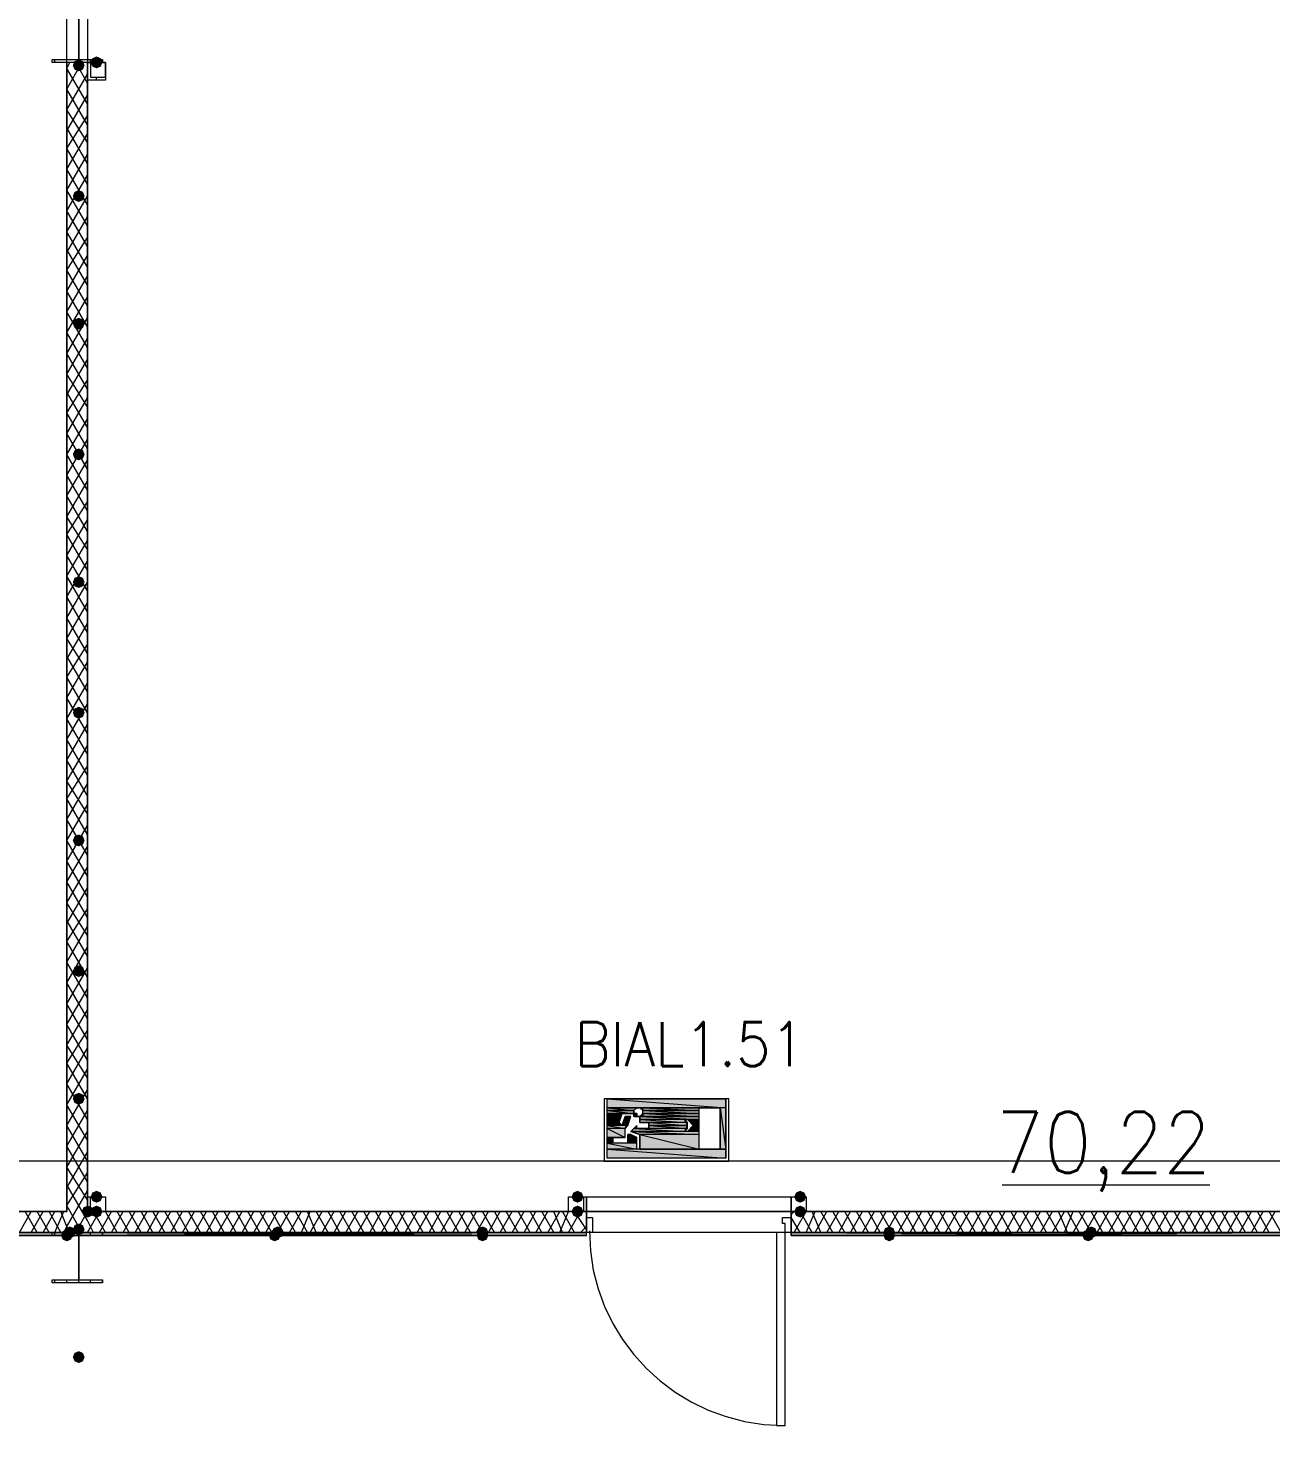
# Model space of a CAD drawing. Header units: millimetres. Extents: x 0 to 420, y 0 to 297.
# Drawn here: x 329.48 to 347.2, y 184.47 to 204.62 of the extents above; entities that cross this region are included whole.
import ezdxf

# ---------------------------------------------------------------- set-up
doc = ezdxf.new("R2010")
doc.units = ezdxf.units.MM
doc.styles.get("Standard").update_dxf_attribs({"font": 'STANDARD'})

msp = doc.modelspace()

# ---------------------------------------------------------------- hatches: boundary and pattern name
for color, points in [(7, [(330.284667, 204.089), (330.259796, 204.029204), (330.2, 204.004333), (330.140204, 204.029204), (330.115333, 204.089), (330.140204, 204.148796), (330.2, 204.173667), (330.259796, 204.148796)]), (7, [(330.538667, 204.131333), (330.513796, 204.071537), (330.454, 204.046667), (330.394204, 204.071537), (330.369333, 204.131333), (330.394204, 204.191129), (330.454, 204.216), (330.513796, 204.191129)]), (7, [(330.284667, 202.226333), (330.259796, 202.166537), (330.2, 202.141667), (330.140204, 202.166537), (330.115333, 202.226333), (330.140204, 202.286129), (330.2, 202.311), (330.259796, 202.286129)]), (7, [(330.284667, 200.406), (330.259796, 200.346204), (330.2, 200.321333), (330.140204, 200.346204), (330.115333, 200.406), (330.140204, 200.465796), (330.2, 200.490667), (330.259796, 200.465796)]), (7, [(330.284667, 198.543333), (330.259796, 198.483537), (330.2, 198.458667), (330.140204, 198.483537), (330.115333, 198.543333), (330.140204, 198.603129), (330.2, 198.628), (330.259796, 198.603129)]), (7, [(330.284667, 196.723), (330.259796, 196.663204), (330.2, 196.638333), (330.140204, 196.663204), (330.115333, 196.723), (330.140204, 196.782796), (330.2, 196.807667), (330.259796, 196.782796)]), (7, [(330.284667, 194.860333), (330.259796, 194.800537), (330.2, 194.775667), (330.140204, 194.800537), (330.115333, 194.860333), (330.140204, 194.920129), (330.2, 194.945), (330.259796, 194.920129)]), (7, [(330.284667, 193.04), (330.259796, 192.980204), (330.2, 192.955333), (330.140204, 192.980204), (330.115333, 193.04), (330.140204, 193.099796), (330.2, 193.124667), (330.259796, 193.099796)]), (7, [(330.284667, 191.177333), (330.259796, 191.117537), (330.2, 191.092667), (330.140204, 191.117537), (330.115333, 191.177333), (330.140204, 191.237129), (330.2, 191.262), (330.259796, 191.237129)]), (7, [(330.284667, 189.357), (330.259796, 189.297204), (330.2, 189.272333), (330.140204, 189.297204), (330.115333, 189.357), (330.140204, 189.416796), (330.2, 189.441667), (330.259796, 189.416796)]), (82, [(338.116334, 189.187666), (338.116334, 189.145333)]), (82, [(338.201, 189.102999), (338.158667, 189.102999)]), (82, [(338.201, 189.102999), (338.243334, 189.102999)]), (82, [(338.031667, 188.848999), (338.074, 188.848999)]), (7, [(330.538667, 187.96), (330.513796, 187.900204), (330.454, 187.875333), (330.394204, 187.900204), (330.369333, 187.96), (330.394204, 188.019796), (330.454, 188.044667), (330.513796, 188.019796)]), (7, [(337.396667, 187.96), (337.371796, 187.900204), (337.312, 187.875333), (337.252204, 187.900204), (337.227333, 187.96), (337.252204, 188.019796), (337.312, 188.044667), (337.371796, 188.019796)]), (7, [(340.571667, 187.96), (340.546796, 187.900204), (340.487, 187.875333), (340.427204, 187.900204), (340.402333, 187.96), (340.427204, 188.019796), (340.487, 188.044667), (340.546796, 188.019796)]), (7, [(330.411667, 187.748333), (330.386796, 187.688538), (330.327, 187.663667), (330.267204, 187.688538), (330.242333, 187.748333), (330.267204, 187.808129), (330.327, 187.833), (330.386796, 187.808129)]), (7, [(330.538667, 187.748333), (330.513796, 187.688538), (330.454, 187.663667), (330.394204, 187.688538), (330.369333, 187.748333), (330.394204, 187.808129), (330.454, 187.833), (330.513796, 187.808129)]), (7, [(337.396667, 187.748333), (337.371796, 187.688538), (337.312, 187.663667), (337.252204, 187.688538), (337.227333, 187.748333), (337.252204, 187.808129), (337.312, 187.833), (337.371796, 187.808129)]), (7, [(340.571667, 187.748333), (340.546796, 187.688538), (340.487, 187.663667), (340.427204, 187.688538), (340.402333, 187.748333), (340.427204, 187.808129), (340.487, 187.833), (340.546796, 187.808129)]), (254, [(330.115333, 187.409667), (330.090463, 187.349871), (330.030667, 187.325), (329.970871, 187.349871), (329.946, 187.409667), (329.970871, 187.469462), (330.030667, 187.494333), (330.090462, 187.469463)]), (254, [(330.157667, 187.452), (330.132796, 187.392204), (330.073, 187.367333), (330.013204, 187.392204), (329.988333, 187.452), (330.013204, 187.511796), (330.073, 187.536667), (330.132796, 187.511796)]), (7, [(330.284667, 187.494333), (330.259796, 187.434537), (330.2, 187.409667), (330.140204, 187.434537), (330.115333, 187.494333), (330.140204, 187.554129), (330.2, 187.579), (330.259796, 187.554129)]), (254, [(333.078667, 187.409667), (333.053796, 187.349871), (332.994, 187.325), (332.934204, 187.349871), (332.909333, 187.409667), (332.934204, 187.469462), (332.994, 187.494333), (333.053796, 187.469463)]), (254, [(333.121, 187.452), (333.096129, 187.392204), (333.036333, 187.367333), (332.976537, 187.392204), (332.951667, 187.452), (332.976537, 187.511796), (333.036333, 187.536667), (333.096129, 187.511796)]), (254, [(336.042, 187.452), (336.017129, 187.392204), (335.957333, 187.367333), (335.897538, 187.392204), (335.872667, 187.452), (335.897537, 187.511796), (335.957333, 187.536667), (336.017129, 187.511796)]), (254, [(336.042, 187.409667), (336.017129, 187.349871), (335.957333, 187.325), (335.897538, 187.349871), (335.872667, 187.409667), (335.897537, 187.469462), (335.957333, 187.494333), (336.017129, 187.469463)]), (254, [(341.841667, 187.452), (341.816796, 187.392204), (341.757, 187.367333), (341.697204, 187.392204), (341.672333, 187.452), (341.697204, 187.511796), (341.757, 187.536667), (341.816796, 187.511796)]), (254, [(341.841667, 187.409667), (341.816796, 187.349871), (341.757, 187.325), (341.697204, 187.349871), (341.672333, 187.409667), (341.697204, 187.469462), (341.757, 187.494333), (341.816796, 187.469463)]), (254, [(344.678, 187.409667), (344.653129, 187.349871), (344.593333, 187.325), (344.533537, 187.349871), (344.508667, 187.409667), (344.533537, 187.469462), (344.593333, 187.494333), (344.653129, 187.469463)]), (254, [(344.720333, 187.452), (344.695462, 187.392204), (344.635667, 187.367333), (344.575871, 187.392204), (344.551, 187.452), (344.575871, 187.511796), (344.635667, 187.536667), (344.695462, 187.511796)]), (7, [(330.284667, 185.674), (330.259796, 185.614204), (330.2, 185.589333), (330.140204, 185.614204), (330.115333, 185.674), (330.140204, 185.733796), (330.2, 185.758667), (330.259796, 185.733796)])]:
    msp.add_hatch(color=color).paths.add_polyline_path(points, flags=0)
h = msp.add_hatch(color=82)
h.paths.add_polyline_path([(339.428667, 189.356999), (337.735334, 189.356999), (339.428667, 189.229999)], flags=0)
h.paths.add_polyline_path([(337.735334, 189.356999), (339.428667, 189.229999), (337.735334, 189.229999)], flags=0)
h = msp.add_hatch(color=82)
h.paths.add_polyline_path([(337.735334, 189.229999), (339.047667, 189.229999)], flags=0)
h.paths.add_polyline_path([(339.047667, 189.229999), (337.735334, 189.229999)], flags=0)
h = msp.add_hatch(color=82)
h.paths.add_polyline_path([(337.735334, 189.229999), (338.201, 189.229999)], flags=0)
h.paths.add_polyline_path([(338.201, 189.229999), (337.735334, 189.229999)], flags=0)
h = msp.add_hatch(color=82)
h.paths.add_polyline_path([(338.158667, 189.229999), (337.735334, 189.229999), (338.116334, 189.187666)], flags=0)
h.paths.add_polyline_path([(337.735334, 189.229999), (338.116334, 189.187666), (337.735334, 189.187666)], flags=0)
h = msp.add_hatch(color=82)
h.paths.add_polyline_path([(338.201, 189.229999), (339.047667, 189.229999)], flags=0)
h.paths.add_polyline_path([(339.047667, 189.229999), (338.201, 189.229999)], flags=0)
h = msp.add_hatch(color=82)
h.paths.add_polyline_path([(338.201, 189.229999), (339.047667, 189.229999)], flags=0)
h.paths.add_polyline_path([(339.047667, 189.229999), (338.201, 189.229999)], flags=0)
h.paths.add_polyline_path([(339.047667, 189.229999), (338.201, 189.229999)], flags=0)
h.paths.add_polyline_path([(338.201, 189.229999), (339.047667, 189.229999)], flags=0)
h = msp.add_hatch(color=82)
h.paths.add_polyline_path([(339.047667, 189.229999), (338.243334, 189.229999), (339.047667, 189.187666)], flags=0)
h.paths.add_polyline_path([(338.243334, 189.229999), (339.047667, 189.187666), (338.243334, 189.187666)], flags=0)
h = msp.add_hatch(color=82)
h.paths.add_polyline_path([(339.428667, 189.229999), (339.344, 189.229999), (339.428667, 188.637333)], flags=0)
h.paths.add_polyline_path([(339.344, 189.229999), (339.428667, 188.637333), (339.344, 188.637333)], flags=0)
h = msp.add_hatch(color=82)
h.paths.add_polyline_path([(337.735334, 189.187666), (338.116334, 189.187666)], flags=0)
h.paths.add_polyline_path([(338.116334, 189.187666), (337.735334, 189.187666)], flags=0)
h = msp.add_hatch(color=82)
h.paths.add_polyline_path([(337.735334, 189.187666), (338.116334, 189.187666)], flags=0)
h.paths.add_polyline_path([(338.116334, 189.187666), (337.735334, 189.187666)], flags=0)
h = msp.add_hatch(color=82)
h.paths.add_polyline_path([(338.116334, 189.187666), (337.735334, 189.187666), (338.116334, 189.145333)], flags=0)
h.paths.add_polyline_path([(337.735334, 189.187666), (338.116334, 189.145333), (337.735334, 189.145333)], flags=0)
h = msp.add_hatch(color=82)
h.paths.add_polyline_path([(337.735334, 189.145333), (338.116334, 189.145333)], flags=0)
h.paths.add_polyline_path([(338.116334, 189.145333), (337.735334, 189.145333)], flags=0)
h = msp.add_hatch(color=82)
h.paths.add_polyline_path([(337.947, 189.145333), (337.735334, 189.145333), (337.904667, 189.018333)], flags=0)
h.paths.add_polyline_path([(337.735334, 189.145333), (337.904667, 189.018333), (337.735334, 189.018333)], flags=0)
h = msp.add_hatch(color=82)
h.paths.add_polyline_path([(337.904667, 189.018333), (337.735334, 189.018333), (337.947, 188.975999)], flags=0)
h.paths.add_polyline_path([(337.735334, 189.018333), (337.947, 188.975999), (337.735334, 188.975999)], flags=0)
h = msp.add_hatch(color=82)
h.paths.add_polyline_path([(338.074, 189.102999), (337.989334, 189.102999), (338.031667, 188.975999)], flags=0)
h.paths.add_polyline_path([(337.989334, 189.102999), (338.031667, 188.975999), (337.947, 188.975999)], flags=0)
h = msp.add_hatch(color=82)
h.paths.add_polyline_path([(338.116334, 189.145333), (338.158667, 189.145333)], flags=0)
h.paths.add_polyline_path([(338.158667, 189.145333), (338.116334, 189.145333)], flags=0)
h = msp.add_hatch(color=82)
h.paths.add_polyline_path([(338.158667, 189.102999), (338.116334, 189.145333)], flags=0)
h.paths.add_polyline_path([(338.116334, 189.145333), (338.158667, 189.102999), (338.116334, 189.102999)], flags=0)
h = msp.add_hatch(color=82)
h.paths.add_polyline_path([(338.158667, 189.102999), (338.116334, 189.102999)], flags=0)
h.paths.add_polyline_path([(338.116334, 189.102999), (338.158667, 189.102999)], flags=0)
h.paths.add_polyline_path([(338.158667, 189.102999), (338.116334, 189.145333)], flags=0)
h.paths.add_polyline_path([(338.158667, 189.102999), (338.116334, 189.145333), (338.158667, 189.145333)], flags=0)
h = msp.add_hatch(color=82)
h.paths.add_polyline_path([(338.116334, 189.102999), (338.158667, 189.102999)], flags=0)
h.paths.add_polyline_path([(338.158667, 189.102999), (338.116334, 189.102999)], flags=0)
h = msp.add_hatch(color=82)
h.paths.add_polyline_path([(338.116334, 189.102999), (338.158667, 189.102999)], flags=0)
h.paths.add_polyline_path([(338.158667, 189.102999), (338.116334, 189.102999)], flags=0)
h = msp.add_hatch(color=82)
h.paths.add_polyline_path([(338.116334, 189.102999), (338.158667, 189.102999)], flags=0)
h.paths.add_polyline_path([(338.158667, 189.102999), (338.116334, 189.102999)], flags=0)
h.paths.add_polyline_path([(338.158667, 189.102999), (338.116334, 189.102999), (339.047667, 189.102999)], flags=0)
h.paths.add_polyline_path([(338.116334, 189.102999), (339.047667, 189.102999)], flags=0)
h = msp.add_hatch(color=82)
h.paths.add_polyline_path([(338.243334, 189.102999), (338.243334, 189.145333)], flags=0)
h.paths.add_polyline_path([(338.243334, 189.145333), (338.243334, 189.102999), (338.201, 189.102999)], flags=0)
h = msp.add_hatch(color=82)
h.paths.add_polyline_path([(338.201, 189.102999), (338.243334, 189.102999)], flags=0)
h.paths.add_polyline_path([(338.243334, 189.102999), (338.201, 189.102999)], flags=0)
h = msp.add_hatch(color=82)
h.paths.add_polyline_path([(339.047667, 189.102999), (338.243334, 189.102999)], flags=0)
h.paths.add_polyline_path([(338.243334, 189.102999), (339.047667, 189.102999), (338.201, 189.102999)], flags=0)
h = msp.add_hatch(color=82)
h.paths.add_polyline_path([(338.201, 189.102999), (339.047667, 189.102999)], flags=0)
h.paths.add_polyline_path([(339.047667, 189.102999), (338.201, 189.102999)], flags=0)
h = msp.add_hatch(color=82)
h.paths.add_polyline_path([(338.201, 189.102999), (339.047667, 189.102999)], flags=0)
h.paths.add_polyline_path([(339.047667, 189.102999), (338.201, 189.102999)], flags=0)
h = msp.add_hatch(color=82)
h.paths.add_polyline_path([(339.047667, 189.102999), (338.201, 189.102999), (339.047667, 189.060666)], flags=0)
h.paths.add_polyline_path([(338.201, 189.102999), (339.047667, 189.060666), (338.201, 189.060666)], flags=0)
h = msp.add_hatch(color=82)
h.paths.add_polyline_path([(338.836, 189.060666), (338.201, 189.060666), (338.878334, 189.018333)], flags=0)
h.paths.add_polyline_path([(338.201, 189.060666), (338.878334, 189.018333), (338.201, 189.018333)], flags=0)
h = msp.add_hatch(color=82)
h.paths.add_polyline_path([(338.243334, 189.187666), (339.047667, 189.187666)], flags=0)
h.paths.add_polyline_path([(339.047667, 189.187666), (338.243334, 189.187666)], flags=0)
h = msp.add_hatch(color=82)
h.paths.add_polyline_path([(338.243334, 189.187666), (339.047667, 189.187666)], flags=0)
h.paths.add_polyline_path([(339.047667, 189.187666), (338.243334, 189.187666)], flags=0)
h = msp.add_hatch(color=82)
h.paths.add_polyline_path([(338.243334, 189.187666), (339.047667, 189.187666)], flags=0)
h.paths.add_polyline_path([(339.047667, 189.187666), (338.243334, 189.187666)], flags=0)
h = msp.add_hatch(color=82)
h.paths.add_polyline_path([(339.047667, 189.187666), (338.243334, 189.187666), (339.047667, 189.145333)], flags=0)
h.paths.add_polyline_path([(338.243334, 189.187666), (339.047667, 189.145333), (338.243334, 189.145333)], flags=0)
h = msp.add_hatch(color=82)
h.paths.add_polyline_path([(338.243334, 189.145333), (339.047667, 189.145333)], flags=0)
h.paths.add_polyline_path([(339.047667, 189.145333), (338.243334, 189.145333)], flags=0)
h = msp.add_hatch(color=82)
h.paths.add_polyline_path([(338.243334, 189.145333), (339.047667, 189.145333)], flags=0)
h.paths.add_polyline_path([(339.047667, 189.145333), (338.243334, 189.145333)], flags=0)
h = msp.add_hatch(color=82)
h.paths.add_polyline_path([(338.243334, 189.145333), (339.047667, 189.145333)], flags=0)
h.paths.add_polyline_path([(339.047667, 189.145333), (338.243334, 189.145333)], flags=0)
h = msp.add_hatch(color=82)
h.paths.add_polyline_path([(338.243334, 189.145333), (339.047667, 189.145333)], flags=0)
h.paths.add_polyline_path([(339.047667, 189.145333), (338.243334, 189.145333)], flags=0)
h = msp.add_hatch(color=82)
h.paths.add_polyline_path([(338.243334, 189.145333), (339.047667, 189.145333)], flags=0)
h.paths.add_polyline_path([(339.047667, 189.145333), (338.243334, 189.145333)], flags=0)
h = msp.add_hatch(color=82)
h.paths.add_polyline_path([(339.047667, 189.145333), (338.243334, 189.145333), (339.047667, 189.102999)], flags=0)
h.paths.add_polyline_path([(338.243334, 189.145333), (339.047667, 189.102999), (338.243334, 189.102999)], flags=0)
h = msp.add_hatch(color=82)
h.paths.add_polyline_path([(338.243334, 189.102999), (339.047667, 189.102999)], flags=0)
h.paths.add_polyline_path([(339.047667, 189.102999), (338.243334, 189.102999)], flags=0)
h = msp.add_hatch(color=82)
h.paths.add_polyline_path([(338.878334, 189.018333), (338.328, 189.018333), (338.878334, 188.975999)], flags=0)
h.paths.add_polyline_path([(338.328, 189.018333), (338.878334, 188.975999), (338.328, 188.975999)], flags=0)
h = msp.add_hatch(color=82)
h.paths.add_polyline_path([(339.047667, 189.060666), (338.878334, 189.060666), (339.047667, 188.975999)], flags=0)
h.paths.add_polyline_path([(338.878334, 189.060666), (339.047667, 188.975999), (338.963, 188.975999)], flags=0)
h = msp.add_hatch(color=82)
h.paths.add_polyline_path([(338.031667, 188.975999), (337.735334, 188.975999), (337.989334, 188.933666)], flags=0)
h.paths.add_polyline_path([(337.735334, 188.975999), (337.989334, 188.933666), (337.735334, 188.933666)], flags=0)
h = msp.add_hatch(color=82)
h.paths.add_polyline_path([(337.989334, 188.933666), (337.735334, 188.933666), (337.989334, 188.806666)], flags=0)
h.paths.add_polyline_path([(337.735334, 188.933666), (337.989334, 188.806666), (337.735334, 188.806666)], flags=0)
h = msp.add_hatch(color=82)
h.paths.add_polyline_path([(338.074, 188.848999), (338.031667, 188.848999), (338.158667, 188.806666)], flags=0)
h.paths.add_polyline_path([(338.031667, 188.848999), (338.158667, 188.806666), (338.031667, 188.806666)], flags=0)
h = msp.add_hatch(color=82)
h.paths.add_polyline_path([(338.878334, 188.933666), (338.116334, 188.933666), (338.836, 188.891333)], flags=0)
h.paths.add_polyline_path([(338.116334, 188.933666), (338.836, 188.891333), (338.074, 188.891333)], flags=0)
h = msp.add_hatch(color=82)
h.paths.add_polyline_path([(339.047667, 188.891333), (338.074, 188.891333), (339.047667, 188.848999)], flags=0)
h.paths.add_polyline_path([(338.074, 188.891333), (339.047667, 188.848999), (338.201, 188.848999)], flags=0)
h = msp.add_hatch(color=82)
h.paths.add_polyline_path([(339.047667, 188.848999), (338.201, 188.848999), (339.047667, 188.637333)], flags=0)
h.paths.add_polyline_path([(338.201, 188.848999), (339.047667, 188.637333), (338.201, 188.637333)], flags=0)
h = msp.add_hatch(color=82)
h.paths.add_polyline_path([(338.328, 188.975999), (338.370334, 188.975999)], flags=0)
h.paths.add_polyline_path([(338.370334, 188.975999), (338.328, 188.975999)], flags=0)
h = msp.add_hatch(color=82)
h.paths.add_polyline_path([(338.878334, 188.975999), (338.328, 188.975999), (338.878334, 188.933666)], flags=0)
h.paths.add_polyline_path([(338.328, 188.975999), (338.878334, 188.933666), (338.328, 188.933666)], flags=0)
h = msp.add_hatch(color=82)
h.paths.add_polyline_path([(339.047667, 188.975999), (338.963, 188.975999), (339.047667, 188.891333)], flags=0)
h.paths.add_polyline_path([(338.963, 188.975999), (339.047667, 188.891333), (338.878334, 188.891333)], flags=0)
h = msp.add_hatch(color=82)
h.paths.add_polyline_path([(337.82, 188.806666), (337.735334, 188.806666), (337.82, 188.721999)], flags=0)
h.paths.add_polyline_path([(337.735334, 188.806666), (337.82, 188.721999), (337.735334, 188.721999)], flags=0)
h = msp.add_hatch(color=82)
h.paths.add_polyline_path([(338.158667, 188.721999), (337.735334, 188.721999), (338.158667, 188.637333)], flags=0)
h.paths.add_polyline_path([(337.735334, 188.721999), (338.158667, 188.637333), (337.735334, 188.637333)], flags=0)
h = msp.add_hatch(color=82)
h.paths.add_polyline_path([(339.428667, 188.637333), (337.735334, 188.637333), (339.428667, 188.510333)], flags=0)
h.paths.add_polyline_path([(337.735334, 188.637333), (339.428667, 188.510333), (337.735334, 188.510333)], flags=0)
h = msp.add_hatch(color=82)
h.paths.add_polyline_path([(338.158667, 188.806666), (338.031667, 188.806666), (338.158667, 188.721999)], flags=0)
h.paths.add_polyline_path([(338.031667, 188.806666), (338.158667, 188.721999), (338.031667, 188.721999)], flags=0)
h = msp.add_hatch(color=82)
h.paths.add_polyline_path([(338.201, 188.637333), (339.428667, 188.637333)], flags=0)
h.paths.add_polyline_path([(339.428667, 188.637333), (338.201, 188.637333)], flags=0)
h = msp.add_hatch(color=7)
h.paths.add_polyline_path([(330.030667, 187.452), (322.961, 187.452), (330.030667, 187.409667)], flags=0)
h.paths.add_polyline_path([(322.961, 187.452), (330.030667, 187.409667), (322.961, 187.409667)], flags=0)
h = msp.add_hatch(color=7)
h.paths.add_polyline_path([(337.439, 187.452), (330.073, 187.452), (337.439, 187.409667)], flags=0)
h.paths.add_polyline_path([(330.073, 187.452), (337.439, 187.409667), (330.073, 187.409667)], flags=0)
h = msp.add_hatch(color=7)
h.paths.add_polyline_path([(347.429667, 187.452), (340.36, 187.452), (347.429667, 187.409667)], flags=0)
h.paths.add_polyline_path([(340.36, 187.452), (347.429667, 187.409667), (340.36, 187.409667)], flags=0)

# ---------------------------------------------------------------- linework, layer by layer
at = {"color": 43, "lineweight": 0}
for points in [[(330.030667, 187.748333), (330.030667, 222.25), (312.928, 222.25), (312.928, 187.748333)], [(347.429667, 222.25), (330.327, 222.25), (330.327, 187.748333), (347.429667, 187.748333)]]:
    msp.add_lwpolyline(points, close=True, dxfattribs=at)
at = {"color": 7, "lineweight": 0}
for points in [[(330.538667, 204.131333), (329.819, 204.131333), (329.819, 204.173667), (330.2, 204.173667), (330.2, 204.808667), (329.819, 204.808667), (329.819, 204.851), (330.538667, 204.851), (330.538667, 204.808667), (330.2, 204.808667), (330.2, 204.173667), (330.538667, 204.173667)], [(330.581, 203.877333), (330.327, 203.877333), (330.327, 204.131333), (330.581, 204.131333)], [(330.581, 203.919667), (330.581, 204.131333), (330.369333, 204.131333), (330.369333, 203.919667)], [(330.581, 187.748333), (330.369333, 187.748333), (330.369333, 187.96), (330.581, 187.96), (330.581, 187.748333), (330.327, 187.748333), (330.327, 187.96), (330.581, 187.96)], [(337.185, 187.96), (337.396667, 187.96), (337.396667, 187.748333), (337.185, 187.748333), (337.185, 187.96), (337.439, 187.96), (337.439, 187.748333), (337.185, 187.748333)], [(340.36, 187.96), (340.571667, 187.96), (340.571667, 187.748333), (340.36, 187.748333), (340.36, 187.96), (340.571667, 187.96), (340.571667, 187.748333), (340.36, 187.748333)], [(337.523667, 187.663667), (337.523667, 187.579), (337.523667, 187.452), (337.439, 187.452), (337.439, 187.663667)], [(340.36, 187.663667), (340.36, 187.452), (340.275333, 187.452), (340.275333, 187.579), (340.233, 187.579), (340.233, 187.663667)], [(330.030667, 187.452), (322.961, 187.452), (330.030667, 187.409667)], [(322.961, 187.452), (330.030667, 187.409667), (322.961, 187.409667)], [(322.961, 187.409667), (322.961, 187.452), (330.030667, 187.452), (330.030667, 187.409667), (322.961, 187.409667), (330.030667, 187.409667), (330.030667, 187.452), (322.961, 187.452)], [(330.538667, 186.732333), (329.819, 186.732333), (329.819, 186.774667), (330.2, 186.774667), (330.2, 187.409667), (329.819, 187.409667), (329.819, 187.452), (330.538667, 187.452), (330.538667, 187.409667), (330.2, 187.409667), (330.2, 186.774667), (330.538667, 186.774667)], [(337.439, 187.452), (330.073, 187.452), (337.439, 187.409667)], [(330.073, 187.452), (337.439, 187.409667), (330.073, 187.409667)], [(337.439, 187.452), (330.073, 187.452), (330.073, 187.409667), (337.439, 187.409667)], [(337.439, 187.452), (330.073, 187.452), (330.073, 187.409667), (337.439, 187.409667)], [(340.275333, 184.700333), (340.275333, 187.452), (340.148333, 187.452), (340.148333, 184.700333)], [(347.429667, 187.452), (340.36, 187.452), (347.429667, 187.409667)], [(340.36, 187.452), (347.429667, 187.409667), (340.36, 187.409667)], [(340.36, 187.409667), (340.36, 187.452), (347.429667, 187.452), (347.429667, 187.409667), (340.36, 187.409667), (347.429667, 187.409667), (347.429667, 187.452), (340.36, 187.452)]]:
    msp.add_lwpolyline(points, close=True, dxfattribs=at)
for points in [[(330.2, 204.131333), (330.2, 204.851)], [(329.861333, 204.131333), (329.861333, 204.173667)], [(330.030667, 204.131333), (330.030667, 204.173667)], [(330.030667, 204.046667), (330.073, 204.131333)], [(330.030667, 203.750333), (330.242333, 204.131333)], [(330.327, 187.748333), (330.327, 204.131333), (330.030667, 204.131333), (330.030667, 187.748333)], [(330.327, 203.835), (330.157667, 204.131333)], [(330.369333, 204.131333), (330.369333, 204.173667)], [(330.538667, 204.131333), (330.538667, 204.173667)], [(330.327, 203.538667), (330.030667, 204.046667)], [(330.030667, 203.454), (330.327, 203.962)], [(330.327, 203.242333), (330.030667, 203.750333)], [(330.454, 203.877333), (330.454, 203.919667)], [(330.030667, 203.157667), (330.327, 203.665667)], [(330.327, 202.988333), (330.030667, 203.454)], [(330.030667, 202.903667), (330.327, 203.369333)], [(330.327, 202.692), (330.030667, 203.2)], [(330.030667, 202.607333), (330.327, 203.115333)], [(330.327, 202.395667), (330.030667, 202.903667)], [(330.030667, 202.311), (330.327, 202.819)], [(330.327, 202.099333), (330.030667, 202.607333)], [(330.030667, 202.014667), (330.327, 202.522667)], [(330.327, 201.803), (330.030667, 202.311)], [(330.030667, 201.718333), (330.327, 202.226333)], [(330.327, 201.506667), (330.030667, 202.014667)], [(330.030667, 201.422), (330.327, 201.93)], [(330.327, 201.210333), (330.030667, 201.718333)], [(330.030667, 201.168), (330.327, 201.633667)], [(330.327, 200.956333), (330.030667, 201.464333)], [(330.030667, 200.871667), (330.327, 201.379667)], [(330.327, 200.66), (330.030667, 201.168)], [(330.030667, 200.575333), (330.327, 201.083333)], [(330.327, 200.363667), (330.030667, 200.871667)], [(330.030667, 200.279), (330.327, 200.787)], [(330.327, 200.067333), (330.030667, 200.575333)], [(330.030667, 199.982667), (330.327, 200.490667)], [(330.327, 199.771), (330.030667, 200.279)], [(330.030667, 199.686333), (330.327, 200.194333)], [(330.327, 199.474667), (330.030667, 199.982667)], [(330.030667, 199.39), (330.327, 199.898)], [(330.327, 199.220667), (330.030667, 199.686333)], [(330.030667, 199.136), (330.327, 199.601667)], [(330.327, 198.924333), (330.030667, 199.432333)], [(330.030667, 198.839667), (330.327, 199.347667)], [(330.327, 198.628), (330.030667, 199.136)], [(330.030667, 198.543333), (330.327, 199.051333)], [(330.327, 198.331667), (330.030667, 198.839667)], [(330.030667, 198.247), (330.327, 198.755)], [(330.327, 198.035333), (330.030667, 198.543333)], [(330.030667, 197.950667), (330.327, 198.458667)], [(330.327, 197.739), (330.030667, 198.247)], [(330.030667, 197.654333), (330.327, 198.162333)], [(330.327, 197.442667), (330.030667, 197.950667)], [(330.030667, 197.400333), (330.327, 197.866)], [(330.327, 197.188667), (330.030667, 197.654333)], [(330.030667, 197.104), (330.327, 197.612)], [(330.327, 196.892333), (330.030667, 197.400333)], [(330.030667, 196.807667), (330.327, 197.315667)], [(330.327, 196.596), (330.030667, 197.104)], [(330.030667, 196.511333), (330.327, 197.019333)], [(330.327, 196.299667), (330.030667, 196.807667)], [(330.030667, 196.215), (330.327, 196.723)], [(330.327, 196.003333), (330.030667, 196.511333)], [(330.030667, 195.918667), (330.327, 196.426667)], [(330.327, 195.707), (330.030667, 196.215)], [(330.030667, 195.622333), (330.327, 196.130333)], [(330.327, 195.453), (330.030667, 195.918667)], [(330.030667, 195.368333), (330.327, 195.834)], [(330.327, 195.156667), (330.030667, 195.664667)], [(330.030667, 195.072), (330.327, 195.58)], [(330.327, 194.860333), (330.030667, 195.368333)], [(330.030667, 194.775667), (330.327, 195.283667)], [(330.327, 194.564), (330.030667, 195.072)], [(330.030667, 194.479333), (330.327, 194.987333)], [(330.327, 194.267667), (330.030667, 194.775667)], [(330.030667, 194.183), (330.327, 194.691)], [(330.327, 193.971333), (330.030667, 194.479333)], [(330.030667, 193.886667), (330.327, 194.394667)], [(330.327, 193.675), (330.030667, 194.183)], [(330.030667, 193.632667), (330.327, 194.098333)], [(330.327, 193.421), (330.030667, 193.886667)], [(330.030667, 193.336333), (330.327, 193.844333)], [(330.327, 193.124667), (330.030667, 193.632667)], [(330.030667, 193.04), (330.327, 193.548)], [(330.327, 192.828333), (330.030667, 193.336333)], [(330.030667, 192.743667), (330.327, 193.251667)], [(330.327, 192.532), (330.030667, 193.04)], [(330.030667, 192.447333), (330.327, 192.955333)], [(330.327, 192.235667), (330.030667, 192.743667)], [(330.030667, 192.151), (330.327, 192.659)], [(330.327, 191.939333), (330.030667, 192.447333)], [(330.030667, 191.854667), (330.327, 192.362667)], [(330.327, 191.685333), (330.030667, 192.151)], [(330.030667, 191.600667), (330.327, 192.066333)], [(330.327, 191.389), (330.030667, 191.897)], [(330.030667, 191.304333), (330.327, 191.812333)], [(330.327, 191.092667), (330.030667, 191.600667)], [(330.030667, 191.008), (330.327, 191.516)], [(330.327, 190.796333), (330.030667, 191.304333)], [(330.030667, 190.711667), (330.327, 191.219667)], [(330.327, 190.5), (330.030667, 191.008)], [(330.030667, 190.415333), (330.327, 190.923333)], [(330.327, 190.203667), (330.030667, 190.711667)], [(330.030667, 190.119), (330.327, 190.627)], [(330.327, 189.907333), (330.030667, 190.415333)], [(330.030667, 189.865), (330.327, 190.330667)], [(330.327, 189.653333), (330.030667, 190.119)], [(330.030667, 189.568667), (330.327, 190.076667)], [(330.327, 189.357), (330.030667, 189.865)], [(330.030667, 189.272333), (330.327, 189.780333)], [(330.327, 189.060667), (330.030667, 189.568667)], [(330.030667, 188.976), (330.327, 189.484)], [(330.327, 188.764333), (330.030667, 189.272333)], [(330.030667, 188.679667), (330.327, 189.187667)], [(330.327, 188.468), (330.030667, 188.976)], [(330.030667, 188.383333), (330.327, 188.891333)], [(330.327, 188.171667), (330.030667, 188.679667)], [(330.030667, 188.087), (330.327, 188.595)], [(330.327, 187.917667), (330.030667, 188.383333)], [(330.030667, 187.833), (330.327, 188.298667)], [(330.327, 187.621333), (330.030667, 188.129333)], [(330.030667, 187.536667), (330.327, 188.044667)], [(343.365667, 188.129333), (346.329, 188.129333)], [(330.242333, 187.452), (330.030667, 187.833)], [(337.439, 187.875333), (337.439, 187.96), (338.878333, 187.96)], [(338.878333, 187.748333), (337.439, 187.748333), (337.439, 187.875333)], [(338.878333, 187.96), (340.36, 187.96), (340.36, 187.875333)], [(340.36, 187.875333), (340.36, 187.748333), (338.878333, 187.748333)], [(330.030667, 187.748333), (322.961, 187.748333)], [(329.353333, 187.452), (329.522667, 187.748333)], [(329.607333, 187.452), (329.438, 187.748333)], [(329.522667, 187.452), (329.692, 187.748333)], [(329.776667, 187.452), (329.607333, 187.748333)], [(329.692, 187.452), (329.861333, 187.748333)], [(329.946, 187.452), (329.776667, 187.748333)], [(329.861333, 187.452), (329.988333, 187.748333)], [(330.030667, 187.536667), (329.946, 187.748333)], [(330.157667, 187.452), (330.327, 187.748333)], [(330.327, 187.452), (330.496333, 187.748333)], [(337.439, 187.748333), (330.327, 187.748333)], [(330.411667, 187.452), (330.327, 187.621333)], [(330.581, 187.452), (330.411667, 187.748333)], [(330.496333, 187.452), (330.665667, 187.748333)], [(330.750333, 187.452), (330.581, 187.748333)], [(330.665667, 187.452), (330.835, 187.748333)], [(330.919667, 187.452), (330.750333, 187.748333)], [(330.835, 187.452), (331.004333, 187.748333)], [(331.089, 187.452), (330.919667, 187.748333)], [(331.004333, 187.452), (331.173667, 187.748333)], [(331.258333, 187.452), (331.089, 187.748333)], [(331.173667, 187.452), (331.343, 187.748333)], [(331.427667, 187.452), (331.258333, 187.748333)], [(331.343, 187.452), (331.512333, 187.748333)], [(331.597, 187.452), (331.427667, 187.748333)], [(331.512333, 187.452), (331.681667, 187.748333)], [(331.766333, 187.452), (331.597, 187.748333)], [(331.681667, 187.452), (331.851, 187.748333)], [(331.935667, 187.452), (331.766333, 187.748333)], [(331.851, 187.452), (332.020333, 187.748333)], [(332.105, 187.452), (331.935667, 187.748333)], [(332.020333, 187.452), (332.189667, 187.748333)], [(332.274333, 187.452), (332.105, 187.748333)], [(332.189667, 187.452), (332.359, 187.748333)], [(332.443667, 187.452), (332.274333, 187.748333)], [(332.359, 187.452), (332.528333, 187.748333)], [(332.613, 187.452), (332.443667, 187.748333)], [(332.528333, 187.452), (332.697667, 187.748333)], [(332.782333, 187.452), (332.613, 187.748333)], [(332.697667, 187.452), (332.867, 187.748333)], [(332.951667, 187.452), (332.782333, 187.748333)], [(332.867, 187.452), (333.036333, 187.748333)], [(333.121, 187.452), (332.951667, 187.748333)], [(333.036333, 187.452), (333.205667, 187.748333)], [(333.290333, 187.452), (333.121, 187.748333)], [(333.205667, 187.452), (333.375, 187.748333)], [(333.459667, 187.452), (333.290333, 187.748333)], [(333.375, 187.452), (333.502, 187.748333)], [(333.586667, 187.452), (333.459667, 187.748333)], [(333.502, 187.452), (333.671333, 187.748333)], [(333.756, 187.452), (333.586667, 187.748333)], [(333.671333, 187.452), (333.840667, 187.748333)], [(333.925333, 187.452), (333.756, 187.748333)], [(333.840667, 187.452), (334.01, 187.748333)], [(334.094667, 187.452), (333.925333, 187.748333)], [(334.01, 187.452), (334.179333, 187.748333)], [(334.264, 187.452), (334.094667, 187.748333)], [(334.179333, 187.452), (334.348667, 187.748333)], [(334.433333, 187.452), (334.264, 187.748333)], [(334.348667, 187.452), (334.518, 187.748333)], [(334.602667, 187.452), (334.433333, 187.748333)], [(334.518, 187.452), (334.687333, 187.748333)], [(334.772, 187.452), (334.602667, 187.748333)], [(334.687333, 187.452), (334.856667, 187.748333)], [(334.941333, 187.452), (334.772, 187.748333)], [(334.856667, 187.452), (335.026, 187.748333)], [(335.110667, 187.452), (334.941333, 187.748333)], [(335.026, 187.452), (335.195333, 187.748333)], [(335.28, 187.452), (335.110667, 187.748333)], [(335.195333, 187.452), (335.364667, 187.748333)], [(335.449333, 187.452), (335.28, 187.748333)], [(335.364667, 187.452), (335.534, 187.748333)], [(335.618667, 187.452), (335.449333, 187.748333)], [(335.534, 187.452), (335.703333, 187.748333)], [(335.788, 187.452), (335.618667, 187.748333)], [(335.703333, 187.452), (335.872667, 187.748333)], [(335.957333, 187.452), (335.788, 187.748333)], [(335.872667, 187.452), (336.042, 187.748333)], [(336.126667, 187.452), (335.957333, 187.748333)], [(336.042, 187.452), (336.211333, 187.748333)], [(336.296, 187.452), (336.126667, 187.748333)], [(336.211333, 187.452), (336.380667, 187.748333)], [(336.465333, 187.452), (336.296, 187.748333)], [(336.380667, 187.452), (336.55, 187.748333)], [(336.634667, 187.452), (336.465333, 187.748333)], [(336.55, 187.452), (336.719333, 187.748333)], [(336.804, 187.452), (336.634667, 187.748333)], [(336.719333, 187.452), (336.888667, 187.748333)], [(336.973333, 187.452), (336.804, 187.748333)], [(336.888667, 187.452), (337.058, 187.748333)], [(337.100333, 187.452), (336.973333, 187.748333)], [(337.058, 187.452), (337.185, 187.748333)], [(337.269667, 187.452), (337.100333, 187.748333)], [(337.185, 187.452), (337.354333, 187.748333)], [(337.439, 187.494333), (337.269667, 187.748333)], [(337.439, 187.452), (337.439, 187.663667), (337.439, 187.748333)], [(337.439, 187.748333), (337.439, 187.663667), (337.439, 187.452), (337.439, 187.663667)], [(340.36, 187.706), (340.402333, 187.748333)], [(340.36, 187.452), (340.36, 187.663667), (340.36, 187.748333)], [(340.36, 187.748333), (340.36, 187.663667), (340.36, 187.452), (340.36, 187.663667)], [(347.429667, 187.748333), (340.36, 187.748333)], [(340.487, 187.452), (340.36, 187.663667)], [(340.402333, 187.452), (340.571667, 187.748333)], [(340.656333, 187.452), (340.487, 187.748333)], [(340.571667, 187.452), (340.698667, 187.748333)], [(340.783333, 187.452), (340.656333, 187.748333)], [(340.698667, 187.452), (340.868, 187.748333)], [(340.952667, 187.452), (340.783333, 187.748333)], [(340.868, 187.452), (341.037333, 187.748333)], [(341.122, 187.452), (340.952667, 187.748333)], [(341.037333, 187.452), (341.206667, 187.748333)], [(341.291333, 187.452), (341.122, 187.748333)], [(341.206667, 187.452), (341.376, 187.748333)], [(341.460667, 187.452), (341.291333, 187.748333)], [(341.376, 187.452), (341.545333, 187.748333)], [(341.63, 187.452), (341.460667, 187.748333)], [(341.545333, 187.452), (341.714667, 187.748333)], [(341.799333, 187.452), (341.63, 187.748333)], [(341.714667, 187.452), (341.884, 187.748333)], [(341.968667, 187.452), (341.799333, 187.748333)], [(341.884, 187.452), (342.053333, 187.748333)], [(342.138, 187.452), (341.968667, 187.748333)], [(342.053333, 187.452), (342.222667, 187.748333)], [(342.307333, 187.452), (342.138, 187.748333)], [(342.222667, 187.452), (342.392, 187.748333)], [(342.476667, 187.452), (342.307333, 187.748333)], [(342.392, 187.452), (342.561333, 187.748333)], [(342.646, 187.452), (342.476667, 187.748333)], [(342.561333, 187.452), (342.730667, 187.748333)], [(342.815333, 187.452), (342.646, 187.748333)], [(342.730667, 187.452), (342.9, 187.748333)], [(342.984667, 187.452), (342.815333, 187.748333)], [(342.9, 187.452), (343.069333, 187.748333)], [(343.154, 187.452), (342.984667, 187.748333)], [(343.069333, 187.452), (343.238667, 187.748333)], [(343.323333, 187.452), (343.154, 187.748333)], [(343.238667, 187.452), (343.408, 187.748333)], [(343.492667, 187.452), (343.323333, 187.748333)], [(343.408, 187.452), (343.577333, 187.748333)], [(343.662, 187.452), (343.492667, 187.748333)], [(343.577333, 187.452), (343.746667, 187.748333)], [(343.831333, 187.452), (343.662, 187.748333)], [(343.746667, 187.452), (343.916, 187.748333)], [(344.000667, 187.452), (343.831333, 187.748333)], [(343.916, 187.452), (344.085333, 187.748333)], [(344.17, 187.452), (344.000667, 187.748333)], [(344.085333, 187.452), (344.254667, 187.748333)], [(344.297, 187.452), (344.17, 187.748333)], [(344.254667, 187.452), (344.381667, 187.748333)], [(344.466333, 187.452), (344.297, 187.748333)], [(344.381667, 187.452), (344.551, 187.748333)], [(344.635667, 187.452), (344.466333, 187.748333)], [(344.551, 187.452), (344.720333, 187.748333)], [(344.805, 187.452), (344.635667, 187.748333)], [(344.720333, 187.452), (344.889667, 187.748333)], [(344.974333, 187.452), (344.805, 187.748333)], [(344.889667, 187.452), (345.059, 187.748333)], [(345.143667, 187.452), (344.974333, 187.748333)], [(345.059, 187.452), (345.228333, 187.748333)], [(345.313, 187.452), (345.143667, 187.748333)], [(345.228333, 187.452), (345.397667, 187.748333)], [(345.482333, 187.452), (345.313, 187.748333)], [(345.397667, 187.452), (345.567, 187.748333)], [(345.651667, 187.452), (345.482333, 187.748333)], [(345.567, 187.452), (345.736333, 187.748333)], [(345.821, 187.452), (345.651667, 187.748333)], [(345.736333, 187.452), (345.905667, 187.748333)], [(345.990333, 187.452), (345.821, 187.748333)], [(345.905667, 187.452), (346.075, 187.748333)], [(346.159667, 187.452), (345.990333, 187.748333)], [(346.075, 187.452), (346.244333, 187.748333)], [(346.329, 187.452), (346.159667, 187.748333)], [(346.244333, 187.452), (346.413667, 187.748333)], [(346.498333, 187.452), (346.329, 187.748333)], [(346.413667, 187.452), (346.583, 187.748333)], [(346.667667, 187.452), (346.498333, 187.748333)], [(346.583, 187.452), (346.752333, 187.748333)], [(346.837, 187.452), (346.667667, 187.748333)], [(346.752333, 187.452), (346.921667, 187.748333)], [(347.006333, 187.452), (346.837, 187.748333)], [(346.921667, 187.452), (347.091, 187.748333)], [(347.175667, 187.452), (347.006333, 187.748333)], [(347.091, 187.452), (347.260333, 187.748333)], [(347.345, 187.452), (347.175667, 187.748333)], [(330.030667, 187.409667), (322.961, 187.409667), (330.030667, 187.452), (322.961, 187.452)], [(322.961, 187.452), (330.030667, 187.452)], [(329.861333, 187.409667), (329.861333, 187.452)], [(329.988333, 187.452), (330.030667, 187.536667)], [(330.073, 187.452), (330.030667, 187.536667)], [(330.030667, 187.409667), (330.030667, 187.452)], [(330.030667, 187.452), (330.327, 187.452)], [(337.439, 187.452), (330.073, 187.452), (337.439, 187.452), (330.073, 187.409667)], [(330.2, 186.732333), (330.2, 187.452)], [(330.327, 187.452), (337.439, 187.452)], [(330.369333, 187.409667), (330.369333, 187.452)], [(330.538667, 187.409667), (330.538667, 187.452)], [(337.354333, 187.452), (337.439, 187.536667)], [(337.481333, 187.473167), (337.495649, 187.189658), (337.537667, 186.91434), (337.605993, 186.648605), (337.699234, 186.393849), (337.815996, 186.151463), (337.954886, 185.922843), (338.114509, 185.709381), (338.293472, 185.512472), (338.490381, 185.333509), (338.703843, 185.173886), (338.932463, 185.034996), (339.174849, 184.918234), (339.429605, 184.824993), (339.69534, 184.756667), (339.970658, 184.714649), (340.254167, 184.700333)], [(347.429667, 187.409667), (340.36, 187.409667), (347.429667, 187.452), (340.36, 187.452)], [(340.36, 187.452), (347.429667, 187.452)], [(329.861333, 186.732333), (329.861333, 186.774667)], [(330.030667, 186.732333), (330.030667, 186.774667)], [(330.369333, 186.732333), (330.369333, 186.774667)], [(330.538667, 186.732333), (330.538667, 186.774667)]]:
    msp.add_lwpolyline(points, dxfattribs=at)
at = {"color": 92, "lineweight": 0}
msp.add_lwpolyline([(339.471, 189.356999), (337.693, 189.356999), (337.693, 188.467999), (339.471, 188.467999)], close=True, dxfattribs=at)
at = {"color": 82, "lineweight": 0}
for points in [[(339.428667, 189.356999), (337.735334, 189.356999), (339.428667, 189.229999)], [(337.735334, 189.356999), (339.428667, 189.229999), (337.735334, 189.229999)], [(337.735334, 189.356999), (339.428667, 189.356999), (339.428667, 188.510333), (337.735334, 188.510333)], [(337.735334, 189.229999), (339.047667, 189.229999)], [(339.047667, 189.229999), (337.735334, 189.229999)], [(337.735334, 189.229999), (338.201, 189.229999)], [(338.201, 189.229999), (337.735334, 189.229999)], [(337.735334, 189.229999), (338.158667, 189.229999)], [(338.158667, 189.229999), (337.735334, 189.229999)], [(338.158667, 189.229999), (337.735334, 189.229999)], [(337.735334, 189.229999), (338.158667, 189.229999)], [(338.158667, 189.229999), (337.735334, 189.229999)], [(338.158667, 189.229999), (337.735334, 189.229999), (338.201, 189.229999)], [(337.735334, 189.229999), (338.158667, 189.229999)], [(338.158667, 189.229999), (337.735334, 189.229999)], [(337.735334, 189.229999), (338.158667, 189.229999)], [(338.158667, 189.229999), (337.735334, 189.229999)], [(338.158667, 189.229999), (337.735334, 189.229999), (338.116334, 189.187666)], [(337.735334, 189.229999), (338.116334, 189.187666), (337.735334, 189.187666)], [(338.201, 189.229999), (339.047667, 189.229999)], [(339.047667, 189.229999), (338.201, 189.229999)], [(338.201, 189.229999), (339.047667, 189.229999)], [(339.047667, 189.229999), (338.201, 189.229999)], [(339.047667, 189.229999), (338.201, 189.229999)], [(338.201, 189.229999), (339.047667, 189.229999)], [(338.243334, 189.229999), (338.201, 189.229999), (338.243334, 189.187666)], [(338.201, 189.229999), (338.243334, 189.187666)], [(338.243334, 189.229999), (338.201, 189.229999)], [(338.243334, 189.229999), (338.201, 189.229999)], [(339.047667, 189.229999), (338.243334, 189.229999), (339.047667, 189.187666)], [(338.243334, 189.229999), (339.047667, 189.187666), (338.243334, 189.187666)], [(339.047667, 189.229999), (339.344, 189.229999), (339.344, 188.637333), (339.047667, 188.637333)], [(339.428667, 189.229999), (339.344, 189.229999), (339.428667, 188.637333)], [(339.344, 189.229999), (339.428667, 188.637333), (339.344, 188.637333)], [(337.735334, 189.187666), (338.116334, 189.187666)], [(338.116334, 189.187666), (337.735334, 189.187666)], [(337.735334, 189.187666), (338.116334, 189.187666)], [(338.116334, 189.187666), (337.735334, 189.187666)], [(338.116334, 189.187666), (337.735334, 189.187666)], [(337.735334, 189.187666), (338.116334, 189.187666)], [(338.116334, 189.187666), (337.735334, 189.187666)], [(338.116334, 189.187666), (337.735334, 189.187666)], [(337.735334, 189.187666), (338.116334, 189.187666)], [(338.116334, 189.187666), (337.735334, 189.187666)], [(338.116334, 189.187666), (337.735334, 189.187666), (338.116334, 189.145333)], [(337.735334, 189.187666), (338.116334, 189.145333), (337.735334, 189.145333)], [(337.735334, 189.145333), (338.116334, 189.145333)], [(338.116334, 189.145333), (337.735334, 189.145333)], [(337.947, 189.145333), (337.735334, 189.145333), (337.904667, 189.018333)], [(337.735334, 189.145333), (337.904667, 189.018333), (337.735334, 189.018333)], [(337.904667, 189.018333), (337.735334, 189.018333), (337.947, 188.975999)], [(337.735334, 189.018333), (337.947, 188.975999), (337.735334, 188.975999)], [(337.82, 188.806666), (337.989334, 188.806666), (337.989334, 188.933666), (338.074, 189.102999), (337.989334, 189.102999), (337.947, 188.975999), (337.904667, 189.018333), (337.947, 189.145333), (338.116334, 189.145333), (338.116334, 189.102999), (338.158667, 189.102999), (338.201, 189.102999), (338.201, 189.018333), (338.328, 189.018333), (338.328, 188.933666), (338.158667, 188.933666), (338.158667, 188.975999), (338.074, 188.891333), (338.201, 188.848999), (338.201, 188.637333), (338.158667, 188.637333), (338.158667, 188.806666), (338.031667, 188.848999), (338.031667, 188.721999), (337.82, 188.721999)], [(337.989334, 189.102999), (338.031667, 188.975999), (337.947, 188.975999)], [(338.074, 189.102999), (337.989334, 189.102999), (338.031667, 188.975999)], [(338.116334, 189.187666), (338.116334, 189.145333)], [(338.116334, 189.145333), (338.116334, 189.187666)], [(338.116334, 189.145333), (338.158667, 189.145333)], [(338.158667, 189.145333), (338.116334, 189.145333)], [(338.158667, 189.102999), (338.116334, 189.145333)], [(338.116334, 189.145333), (338.158667, 189.102999), (338.116334, 189.102999)], [(338.158667, 189.102999), (338.116334, 189.145333)], [(338.158667, 189.102999), (338.116334, 189.145333), (338.158667, 189.145333)], [(338.158667, 189.102999), (338.116334, 189.102999)], [(338.116334, 189.102999), (338.158667, 189.102999)], [(338.116334, 189.102999), (338.158667, 189.102999)], [(338.158667, 189.102999), (338.116334, 189.102999)], [(338.116334, 189.102999), (338.158667, 189.102999)], [(338.158667, 189.102999), (338.116334, 189.102999)], [(338.116334, 189.102999), (338.158667, 189.102999)], [(338.158667, 189.102999), (338.116334, 189.102999)], [(338.116334, 189.102999), (338.158667, 189.102999)], [(338.158667, 189.102999), (338.116334, 189.102999)], [(338.158667, 189.102999), (338.116334, 189.102999), (339.047667, 189.102999)], [(338.116334, 189.102999), (339.047667, 189.102999)], [(338.201, 189.102999), (338.158667, 189.102999)], [(338.201, 189.102999), (338.158667, 189.102999)], [(338.243334, 189.145333), (338.243334, 189.102999), (338.201, 189.102999)], [(338.201, 189.102999), (338.243334, 189.102999)], [(338.201, 189.102999), (338.243334, 189.102999)], [(338.243334, 189.102999), (338.201, 189.102999)], [(338.243334, 189.102999), (339.047667, 189.102999), (338.201, 189.102999)], [(338.201, 189.102999), (339.047667, 189.102999)], [(339.047667, 189.102999), (338.201, 189.102999)], [(338.201, 189.102999), (339.047667, 189.102999)], [(339.047667, 189.102999), (338.201, 189.102999)], [(339.047667, 189.102999), (338.201, 189.102999), (339.047667, 189.060666)], [(338.201, 189.102999), (339.047667, 189.060666), (338.201, 189.060666)], [(338.836, 189.060666), (338.201, 189.060666), (338.878334, 189.018333)], [(338.201, 189.060666), (338.878334, 189.018333), (338.201, 189.018333)], [(338.243334, 189.187666), (339.047667, 189.187666)], [(339.047667, 189.187666), (338.243334, 189.187666)], [(338.243334, 189.187666), (339.047667, 189.187666)], [(339.047667, 189.187666), (338.243334, 189.187666)], [(338.243334, 189.187666), (339.047667, 189.187666)], [(339.047667, 189.187666), (338.243334, 189.187666)], [(339.047667, 189.187666), (338.243334, 189.187666), (339.047667, 189.145333)], [(338.243334, 189.187666), (339.047667, 189.145333), (338.243334, 189.145333)], [(338.243334, 189.145333), (339.047667, 189.145333)], [(339.047667, 189.145333), (338.243334, 189.145333)], [(338.243334, 189.145333), (339.047667, 189.145333)], [(339.047667, 189.145333), (338.243334, 189.145333)], [(338.243334, 189.145333), (339.047667, 189.145333)], [(339.047667, 189.145333), (338.243334, 189.145333)], [(338.243334, 189.145333), (339.047667, 189.145333)], [(339.047667, 189.145333), (338.243334, 189.145333)], [(338.243334, 189.145333), (339.047667, 189.145333)], [(339.047667, 189.145333), (338.243334, 189.145333)], [(339.047667, 189.145333), (338.243334, 189.145333), (339.047667, 189.102999)], [(338.243334, 189.145333), (339.047667, 189.102999), (338.243334, 189.102999)], [(338.243334, 189.102999), (338.243334, 189.145333)], [(338.243334, 189.102999), (338.243334, 189.145333)], [(338.243334, 189.102999), (339.047667, 189.102999)], [(339.047667, 189.102999), (338.243334, 189.102999)], [(339.047667, 189.102999), (338.243334, 189.102999)], [(338.878334, 189.018333), (338.328, 189.018333), (338.878334, 188.975999)], [(338.328, 189.018333), (338.878334, 188.975999), (338.328, 188.975999)], [(338.878334, 188.975999), (338.836, 189.060666), (338.878334, 189.060666), (338.963, 188.975999), (338.878334, 188.891333), (338.836, 188.891333), (338.878334, 188.975999), (338.370334, 188.975999)], [(339.047667, 189.060666), (338.878334, 189.060666), (339.047667, 188.975999)], [(338.878334, 189.060666), (339.047667, 188.975999), (338.963, 188.975999)], [(338.031667, 188.975999), (337.735334, 188.975999), (337.989334, 188.933666)], [(337.735334, 188.975999), (337.989334, 188.933666), (337.735334, 188.933666)], [(337.989334, 188.933666), (337.735334, 188.933666), (337.989334, 188.806666)], [(337.735334, 188.933666), (337.989334, 188.806666), (337.735334, 188.806666)], [(338.031667, 188.848999), (338.074, 188.848999)], [(338.074, 188.848999), (338.031667, 188.848999), (338.158667, 188.806666)], [(338.031667, 188.848999), (338.158667, 188.806666), (338.031667, 188.806666)], [(338.116334, 188.933666), (338.836, 188.891333), (338.074, 188.891333)], [(339.047667, 188.891333), (338.074, 188.891333), (339.047667, 188.848999)], [(338.074, 188.891333), (339.047667, 188.848999), (338.201, 188.848999)], [(338.878334, 188.933666), (338.116334, 188.933666), (338.836, 188.891333)], [(339.047667, 188.848999), (338.201, 188.848999), (339.047667, 188.637333)], [(338.201, 188.848999), (339.047667, 188.637333), (338.201, 188.637333)], [(338.328, 188.975999), (338.370334, 188.975999)], [(338.370334, 188.975999), (338.328, 188.975999)], [(338.878334, 188.975999), (338.328, 188.975999), (338.878334, 188.933666)], [(338.328, 188.975999), (338.878334, 188.933666), (338.328, 188.933666)], [(338.963, 188.975999), (339.047667, 188.891333), (338.878334, 188.891333)], [(339.047667, 188.975999), (338.963, 188.975999), (339.047667, 188.891333)], [(337.82, 188.806666), (337.735334, 188.806666), (337.82, 188.721999)], [(337.735334, 188.806666), (337.82, 188.721999), (337.735334, 188.721999)], [(338.158667, 188.721999), (337.735334, 188.721999), (338.158667, 188.637333)], [(337.735334, 188.721999), (338.158667, 188.637333), (337.735334, 188.637333)], [(339.428667, 188.637333), (337.735334, 188.637333), (339.428667, 188.510333)], [(337.735334, 188.637333), (339.428667, 188.510333), (337.735334, 188.510333)], [(338.158667, 188.806666), (338.031667, 188.806666), (338.158667, 188.721999)], [(338.031667, 188.806666), (338.158667, 188.721999), (338.031667, 188.721999)], [(338.201, 188.637333), (339.428667, 188.637333)], [(339.428667, 188.637333), (338.201, 188.637333)]]:
    msp.add_lwpolyline(points, close=True, dxfattribs=at)
at = {"color": 5, "lineweight": 0}
msp.add_lwpolyline([(124.290668, 139.572999), (235.669667, 139.572999), (242.146667, 139.572999), (242.146667, 143.086666), (261.831667, 143.086666), (261.831667, 139.572999), (374.607667, 139.572999), (379.857, 139.572999), (379.857, 188.467999), (268.224001, 188.467999), (261.958667, 188.467999), (261.958667, 184.869666)], dxfattribs=at)
at = {"color": 8, "lineweight": 0}
msp.add_lwpolyline([(381.719667, 140.377333), (381.719667, 187.452), (260.265333, 187.452), (260.265333, 140.377333)], close=True, dxfattribs=at)

# ---------------------------------------------------------------- texts
at = {"color": 92, "insert": (337.26968, 190.450498), "char_height": 0.627829, "width": 3.06938622, "attachment_point": 1}
msp.add_mtext('BIAL1.51', dxfattribs=at)
at = {"color": 7, "insert": (343.280993, 189.170702), "char_height": 0.872032, "width": 2.76143467, "attachment_point": 1}
msp.add_mtext('70,22', dxfattribs=at)

doc.saveas('drawing.dxf')
